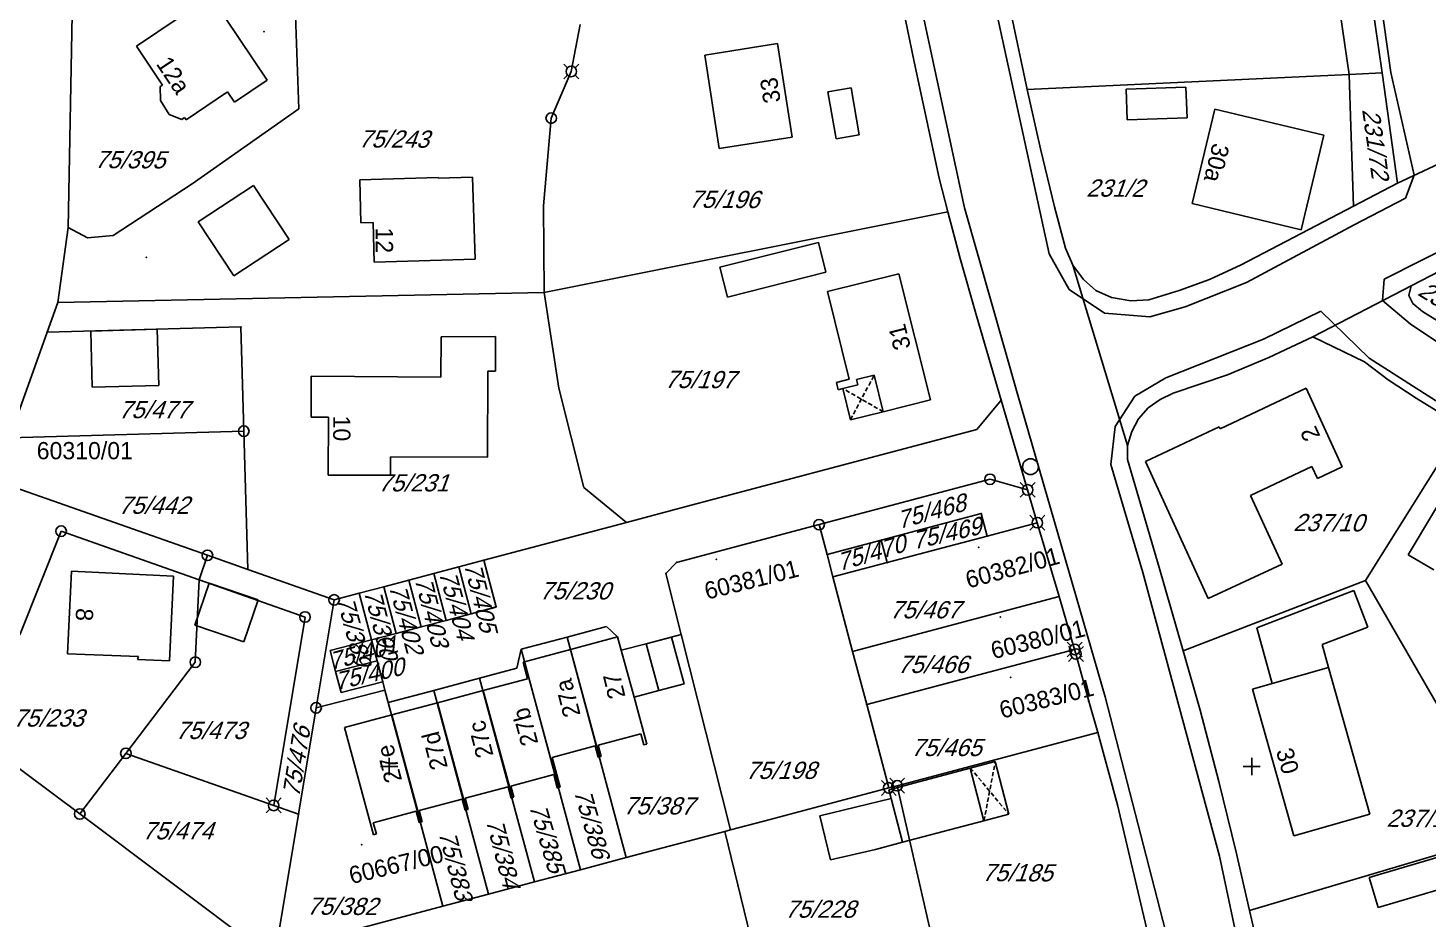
# Model space of a CAD drawing. Extents: x 4459737 to 4461180, y 5304018 to 5304640.
# Drawn here: x 4460358.1 to 4460520.4, y 5304382.3 to 5304485.7 of the extents above; entities that cross this region are included whole.
import ezdxf

# ---------------------------------------------------------------- set-up
doc = ezdxf.new("R2010")
doc.units = 0
doc.header["$MEASUREMENT"] = 0
doc.linetypes.add('DASHED', pattern=[0.75, 0.5, -0.25])
for name, color, linetype in [('1', 7, 'CONTINUOUS'), ('10', 7, 'CONTINUOUS'), ('15', 7, 'CONTINUOUS'), ('3', 7, 'CONTINUOUS'), ('4', 7, 'CONTINUOUS'), ('5', 7, 'CONTINUOUS'), ('6', 7, 'CONTINUOUS'), ('7', 7, 'CONTINUOUS')]:
    doc.layers.add(name, color=color, linetype=linetype)
doc.styles.add('txt', font='TXT', dxfattribs={"height": 0.2})

# ---------------------------------------------------------------- blocks, each defined once
blk = doc.blocks.new('3')
at = {"layer": '1', "color": 2, "linetype": 'CONTINUOUS'}
blk.add_circle((0, 0), 0.917, dxfattribs=at)
blk = doc.blocks.new('400')
at = {"layer": '15', "color": 7, "linetype": 'CONTINUOUS'}
for p, q in [((-1, 0), (0, 0)), ((0, 0), (0, 1)), ((0, 0), (1, 0)), ((0, -1), (0, 0))]:
    blk.add_line(p, q, dxfattribs=at)
blk = doc.blocks.new('10')
at = {"layer": '1', "color": 2, "linetype": 'CONTINUOUS'}
blk.add_circle((0, 0), 0.61, dxfattribs=at)
blk = doc.blocks.new('30')
at = {"layer": '1', "color": 2, "linetype": 'CONTINUOUS'}
for p, q in [((-0.86267, 0.86267), (-0.431335, 0.431335)), ((0.431335, 0.431335), (0.86267, 0.86267)), ((-0.86267, -0.86267), (-0.431335, -0.431335)), ((0.431335, -0.431335), (0.86267, -0.86267))]:
    blk.add_line(p, q, dxfattribs=at)
blk.add_circle((0, 0), 0.61, dxfattribs=at)

msp = doc.modelspace()

# ---------------------------------------------------------------- linework, layer by layer
at = {"layer": '1', "color": 2, "linetype": 'CONTINUOUS'}
for p in [(4460360.33, 5304450.36), (4460382.79, 5304450.99), (4460468.65, 5304429.34), (4460469.34, 5304426.73), (4460457.05, 5304426.26), (4460433.31, 5304423.66), (4460450.76, 5304424.59), (4460457.74, 5304423.65), (4460383.58, 5304422.85), (4460432.07, 5304422.4), (4460451.45, 5304421.98), (4460377.95, 5304421.65), (4460477.66, 5304419.7), (4460453.73, 5304413.35), (4460481.11, 5304407.57), (4460455.36, 5304407.17), (4460482.17, 5304403.95), (4460389.48, 5304394.47)]:
    msp.add_point(p, dxfattribs=at)
at = {"layer": '10', "color": 30, "linetype": 'CONTINUOUS'}
for p, q in [((4460516.12, 5304480.51), (4460512.17, 5304509.2)), ((4460476.53, 5304459.45), (4460467.02, 5304503.11)), ((4460466.7, 5304464.81), (4460461.05, 5304491.17)), ((4460518.83, 5304468.57), (4460516.12, 5304480.51)), ((4460517.85, 5304465.9), (4460518.83, 5304468.57)), ((4460511.88, 5304462.84), (4460517.85, 5304465.9)), ((4460472.88, 5304443.07), (4460466.7, 5304464.81)), ((4460499.41, 5304456.14), (4460511.88, 5304462.84)), ((4460526.26, 5304462.03), (4460515.35, 5304456.51)), ((4460476.53, 5304459.45), (4460478.85, 5304455.32)), ((4460499.41, 5304456.14), (4460492.28, 5304453.3)), ((4460515.35, 5304456.51), (4460515.17, 5304454.04)), ((4460478.85, 5304455.32), (4460482.92, 5304452.56)), ((4460488.19, 5304452.15), (4460492.28, 5304453.3)), ((4460508.01, 5304452.81), (4460501.37, 5304449.55)), ((4460513.61, 5304447.35), (4460508.01, 5304452.81)), ((4460515.17, 5304454.04), (4460518.36, 5304451.34)), ((4460482.92, 5304452.56), (4460488.19, 5304452.15)), ((4460534.1, 5304440.85), (4460518.36, 5304451.34)), ((4460501.37, 5304449.55), (4460490.05, 5304445.06)), ((4460513.61, 5304447.35), (4460534.67, 5304433.91)), ((4460490.05, 5304445.06), (4460486.47, 5304442.94)), ((4460483.01, 5304408.08), (4460472.88, 5304443.07)), ((4460486.47, 5304442.94), (4460484.18, 5304439.43)), ((4460484.18, 5304439.43), (4460483.67, 5304435.03)), ((4460483.67, 5304435.03), (4460487.37, 5304422.51)), ((4460487.37, 5304422.51), (4460496.26, 5304389.61)), ((4460490.01, 5304380.95), (4460483.01, 5304408.08)), ((4460496.26, 5304389.61), (4460502.97, 5304358.19))]:
    msp.add_line(p, q, dxfattribs=at)
at = {"layer": '3', "color": 7, "linetype": 'CONTINUOUS'}
for p, q in [((4460511.29, 5304480.27), (4460507.18, 5304508.48)), ((4460511.83, 5304503.39), (4460515.12, 5304480.46)), ((4460363.35, 5304493.83), (4460362.75, 5304462.51)), ((4460388.85, 5304494.23), (4460389.51, 5304476.26)), ((4460459.6, 5304487.92), (4460460.87, 5304481.72)), ((4460473.96, 5304478.53), (4460472.15, 5304487.11)), ((4460421.11, 5304480.61), (4460422.12, 5304486.07)), ((4460418.78, 5304475.2), (4460421.11, 5304480.61)), ((4460460.87, 5304481.72), (4460463.78, 5304468.25)), ((4460511.29, 5304480.27), (4460473.96, 5304478.53)), ((4460511.29, 5304480.27), (4460515.12, 5304480.46)), ((4460511.29, 5304480.27), (4460511.5, 5304474.23)), ((4460515.12, 5304480.46), (4460516.92, 5304467.67)), ((4460475.5, 5304471.62), (4460473.96, 5304478.53)), ((4460389.51, 5304476.26), (4460377.16, 5304467.56)), ((4460417.89, 5304465.02), (4460418.78, 5304475.2)), ((4460511.5, 5304474.23), (4460511.81, 5304464.99)), ((4460477.13, 5304464.93), (4460475.5, 5304471.62)), ((4460516.92, 5304467.67), (4460525.45, 5304471.68)), ((4460377.16, 5304467.56), (4460367.97, 5304461.6)), ((4460463.78, 5304468.25), (4460464.75, 5304464.33)), ((4460516.92, 5304467.67), (4460511.81, 5304464.99)), ((4460417.95, 5304454.99), (4460417.89, 5304465.02)), ((4460464.75, 5304464.33), (4460417.95, 5304454.99)), ((4460466.18, 5304458.92), (4460464.75, 5304464.33)), ((4460478.42, 5304460.1), (4460477.13, 5304464.93)), ((4460511.81, 5304464.99), (4460498.8, 5304458.18)), ((4460361.56, 5304453.82), (4460362.75, 5304462.51)), ((4460365, 5304461.32), (4460362.75, 5304462.51)), ((4460367.97, 5304461.6), (4460365, 5304461.32)), ((4460478.42, 5304460.1), (4460479.28, 5304458.16)), ((4460518.48, 5304455.76), (4460527.11, 5304460.23)), ((4460466.18, 5304458.92), (4460468.08, 5304452.25)), ((4460480.48, 5304456.49), (4460479.28, 5304458.16)), ((4460485.59, 5304437.21), (4460479.28, 5304458.16)), ((4460498.8, 5304458.18), (4460495.11, 5304456.47)), ((4460481.92, 5304455.2), (4460480.48, 5304456.49)), ((4460495.11, 5304456.47), (4460491.59, 5304455.19)), ((4460417.95, 5304454.99), (4460361.56, 5304453.82)), ((4460419.68, 5304443.88), (4460417.95, 5304454.99)), ((4460483.73, 5304454.4), (4460481.92, 5304455.2)), ((4460486, 5304453.99), (4460483.73, 5304454.4)), ((4460491.59, 5304455.19), (4460488.06, 5304454.13)), ((4460518.48, 5304455.76), (4460507.08, 5304449.85)), ((4460518.48, 5304455.76), (4460518.24, 5304454.63)), ((4460518.24, 5304454.63), (4460518.69, 5304453.7)), ((4460361.56, 5304453.82), (4460360.33, 5304450.36)), ((4460488.06, 5304454.13), (4460486, 5304453.99)), ((4460518.69, 5304453.7), (4460519.82, 5304452.77)), ((4460519.82, 5304452.77), (4460530.28, 5304446.2)), ((4460468.08, 5304452.25), (4460470.96, 5304442.5)), ((4460355.98, 5304438.12), (4460360.33, 5304450.36)), ((4460360.33, 5304450.36), (4460382.79, 5304450.99)), ((4460382.79, 5304450.99), (4460383.13, 5304438.89)), ((4460507.08, 5304449.85), (4460501.99, 5304447.45)), ((4460513.1, 5304446.92), (4460507.08, 5304449.85)), ((4460501.99, 5304447.45), (4460497.19, 5304445.42)), ((4460515.84, 5304444.85), (4460513.1, 5304446.92)), ((4460490.9, 5304443.28), (4460497.19, 5304445.42)), ((4460519.08, 5304442.73), (4460515.84, 5304444.85)), ((4460422.56, 5304432.35), (4460419.68, 5304443.88)), ((4460490.9, 5304443.28), (4460489.39, 5304442.56)), ((4460470.96, 5304442.5), (4460468.12, 5304439.1)), ((4460470.96, 5304442.5), (4460474.02, 5304432.08)), ((4460486.87, 5304440.31), (4460488, 5304441.61)), ((4460489.39, 5304442.56), (4460488, 5304441.61)), ((4460523.7, 5304439.86), (4460519.08, 5304442.73)), ((4460486.09, 5304438.85), (4460486.87, 5304440.31)), ((4460355.98, 5304438.12), (4460383.13, 5304438.89)), ((4460383.13, 5304438.89), (4460383.58, 5304422.85)), ((4460434.41, 5304430.14), (4460468.12, 5304439.1)), ((4460485.59, 5304437.21), (4460486.09, 5304438.85)), ((4460513.19, 5304421.55), (4460524.17, 5304439.1)), ((4460485.59, 5304435.6), (4460485.59, 5304437.21)), ((4460489.29, 5304423.08), (4460485.59, 5304435.6)), ((4460449.84, 5304428.05), (4460469.66, 5304433.31)), ((4460474.02, 5304432.08), (4460469.66, 5304433.31)), ((4460354.38, 5304433.13), (4460378.92, 5304424.49)), ((4460422.56, 5304432.35), (4460427.5, 5304428.31)), ((4460474.02, 5304432.08), (4460475.14, 5304428.27)), ((4460434.41, 5304430.14), (4460427.5, 5304428.31)), ((4460427.5, 5304428.31), (4460410.97, 5304423.94)), ((4460457.05, 5304426.26), (4460468.65, 5304429.34)), ((4460468.65, 5304429.34), (4460469.34, 5304426.73)), ((4460361.95, 5304427.29), (4460357.18, 5304415.25)), ((4460377.95, 5304421.65), (4460361.95, 5304427.29)), ((4460433.31, 5304423.66), (4460449.84, 5304428.05)), ((4460449.84, 5304428.05), (4460450.76, 5304424.59)), ((4460469.34, 5304426.73), (4460457.74, 5304423.65)), ((4460469.34, 5304426.73), (4460475.14, 5304428.27)), ((4460475.14, 5304428.27), (4460477.66, 5304419.7)), ((4460450.76, 5304424.59), (4460457.05, 5304426.26)), ((4460457.05, 5304426.26), (4460457.74, 5304423.65)), ((4460378.92, 5304424.49), (4460377.95, 5304421.65)), ((4460383.58, 5304422.85), (4460378.92, 5304424.49)), ((4460410.97, 5304423.94), (4460408.05, 5304423.16)), ((4460410.97, 5304423.94), (4460412.4, 5304418.53)), ((4460433.31, 5304423.66), (4460432.07, 5304422.4)), ((4460450.76, 5304424.59), (4460451.45, 5304421.98)), ((4460457.74, 5304423.65), (4460451.45, 5304421.98)), ((4460383.58, 5304422.85), (4460393.6, 5304419.32)), ((4460405.16, 5304422.39), (4460402.27, 5304421.62)), ((4460408.05, 5304423.16), (4460405.16, 5304422.39)), ((4460405.16, 5304422.39), (4460406.59, 5304416.94)), ((4460408.05, 5304423.16), (4460409.5, 5304417.7)), ((4460432.07, 5304422.4), (4460433.86, 5304415.3)), ((4460451.45, 5304421.98), (4460453.73, 5304413.35)), ((4460492.05, 5304413.4), (4460489.29, 5304423.08)), ((4460377.95, 5304421.65), (4460377.51, 5304412.09)), ((4460390.23, 5304417.33), (4460377.95, 5304421.65)), ((4460396.51, 5304420.1), (4460399.36, 5304420.85)), ((4460402.27, 5304421.62), (4460399.36, 5304420.85)), ((4460399.36, 5304420.85), (4460400.81, 5304415.44)), ((4460402.27, 5304421.62), (4460403.68, 5304416.19)), ((4460513.19, 5304421.55), (4460492.05, 5304413.4)), ((4460530.07, 5304392.31), (4460513.19, 5304421.55)), ((4460393.6, 5304419.32), (4460391.52, 5304406.8)), ((4460393.6, 5304419.32), (4460396.51, 5304420.1)), ((4460396.51, 5304420.1), (4460397.95, 5304414.7)), ((4460453.73, 5304413.35), (4460477.66, 5304419.7)), ((4460477.66, 5304419.7), (4460479.47, 5304413.57)), ((4460390.23, 5304417.33), (4460386.6, 5304395.48)), ((4460406.59, 5304416.94), (4460403.68, 5304416.19)), ((4460409.5, 5304417.7), (4460406.59, 5304416.94)), ((4460412.4, 5304418.53), (4460409.5, 5304417.7)), ((4460397.95, 5304414.7), (4460400.81, 5304415.44)), ((4460403.68, 5304416.19), (4460400.81, 5304415.44)), ((4460425.2, 5304416.23), (4460420.62, 5304415)), ((4460426.48, 5304415.03), (4460425.2, 5304416.23)), ((4460397.95, 5304414.7), (4460393.13, 5304413.45)), ((4460397.95, 5304414.7), (4460398.6, 5304412.25)), ((4460415.29, 5304413.59), (4460420.62, 5304415)), ((4460427.48, 5304389.43), (4460420.62, 5304415)), ((4460426.48, 5304415.03), (4460426.9, 5304413.48)), ((4460426.9, 5304413.48), (4460429.8, 5304414.23)), ((4460433.86, 5304415.3), (4460429.8, 5304414.23)), ((4460439.57, 5304392.63), (4460433.86, 5304415.3)), ((4460377.51, 5304412.09), (4460369.46, 5304401.52)), ((4460393.13, 5304413.45), (4460393.78, 5304411.01)), ((4460393.78, 5304411.01), (4460398.6, 5304412.25)), ((4460398.6, 5304412.25), (4460399.25, 5304409.82)), ((4460415.29, 5304413.59), (4460414.79, 5304411.39)), ((4460415.29, 5304413.59), (4460422.17, 5304388.01)), ((4460453.73, 5304413.35), (4460455.36, 5304407.17)), ((4460479.47, 5304413.57), (4460455.36, 5304407.17)), ((4460479.47, 5304413.57), (4460479.62, 5304413.05)), ((4460481.11, 5304407.57), (4460479.62, 5304413.05)), ((4460492.05, 5304413.4), (4460494.01, 5304406.51)), ((4460393.78, 5304411.01), (4460394.43, 5304408.58)), ((4460414.79, 5304411.39), (4460410.47, 5304410.24)), ((4460344.66, 5304409.06), (4460364.11, 5304394.49)), ((4460399.5, 5304408.86), (4460391.52, 5304406.8)), ((4460394.43, 5304408.58), (4460399.25, 5304409.82)), ((4460399.5, 5304408.86), (4460399.25, 5304409.82)), ((4460399.5, 5304408.86), (4460399.88, 5304407.4)), ((4460399.88, 5304407.4), (4460405.18, 5304408.82)), ((4460410.47, 5304410.24), (4460405.18, 5304408.82)), ((4460411.51, 5304385.18), (4460405.18, 5304408.82)), ((4460416.83, 5304386.6), (4460410.47, 5304410.24)), ((4460399.88, 5304407.4), (4460406.2, 5304383.78)), ((4460482.17, 5304403.95), (4460481.11, 5304407.57)), ((4460391.52, 5304406.8), (4460389.48, 5304394.47)), ((4460455.36, 5304407.17), (4460457.92, 5304397.51)), ((4460496.21, 5304398.27), (4460494.01, 5304406.51)), ((4460482.17, 5304403.95), (4460458.89, 5304397.77)), ((4460484.45, 5304395.54), (4460482.17, 5304403.95)), ((4460369.46, 5304401.52), (4460364.11, 5304394.49)), ((4460369.46, 5304401.52), (4460386.6, 5304395.48)), ((4460457.92, 5304397.51), (4460443.45, 5304393.66)), ((4460458.89, 5304397.77), (4460457.92, 5304397.51)), ((4460463.73, 5304376.71), (4460458.89, 5304397.77)), ((4460498.21, 5304390.06), (4460496.21, 5304398.27)), ((4460364.11, 5304394.49), (4460385.68, 5304378.33)), ((4460386.6, 5304395.48), (4460389.48, 5304394.47)), ((4460389.48, 5304394.47), (4460386.85, 5304378.64)), ((4460484.45, 5304395.54), (4460487.97, 5304380.62)), ((4460438.91, 5304392.46), (4460439.57, 5304392.63)), ((4460443.45, 5304393.66), (4460439.57, 5304392.63)), ((4460438.91, 5304392.46), (4460427.48, 5304389.43)), ((4460438.91, 5304392.46), (4460452.34, 5304337.58)), ((4460530.07, 5304392.31), (4460499.76, 5304383.31)), ((4460427.48, 5304389.43), (4460422.17, 5304388.01)), ((4460499.76, 5304383.31), (4460498.21, 5304390.06)), ((4460422.17, 5304388.01), (4460416.83, 5304386.6)), ((4460416.83, 5304386.6), (4460411.51, 5304385.18)), ((4460411.51, 5304385.18), (4460406.2, 5304383.78)), ((4460386.85, 5304378.64), (4460406.2, 5304383.78)), ((4460499.76, 5304383.31), (4460501.09, 5304377.45))]:
    msp.add_line(p, q, dxfattribs=at)
at = {"layer": '5', "color": 1, "linetype": 'CONTINUOUS'}
for p, q in [((4460378.43, 5304490.67), (4460385.83, 5304479.61)), ((4460370.7, 5304483.56), (4460375.53, 5304486.79)), ((4460373.72, 5304479.04), (4460370.7, 5304483.56)), ((4460436.58, 5304482.52), (4460445.03, 5304483.84)), ((4460445.03, 5304483.84), (4460446.72, 5304473)), ((4460438.27, 5304471.68), (4460436.58, 5304482.52)), ((4460373.42, 5304478.85), (4460373.72, 5304479.04)), ((4460373.47, 5304477.25), (4460373.42, 5304478.85)), ((4460385.83, 5304479.61), (4460382.04, 5304477.05)), ((4460450.87, 5304478.24), (4460453.54, 5304478.7)), ((4460453.54, 5304478.7), (4460454.47, 5304473.27)), ((4460485.43, 5304478.54), (4460492.38, 5304478.79)), ((4460492.38, 5304478.79), (4460492.51, 5304475.24)), ((4460374.47, 5304475.64), (4460373.47, 5304477.25)), ((4460381.23, 5304478.25), (4460376.44, 5304475.02)), ((4460382.04, 5304477.05), (4460381.23, 5304478.25)), ((4460451.8, 5304472.81), (4460450.87, 5304478.24)), ((4460485.56, 5304474.99), (4460485.43, 5304478.54)), ((4460375.93, 5304475.05), (4460374.47, 5304475.64)), ((4460493.08, 5304465.29), (4460495.72, 5304476.24)), ((4460495.72, 5304476.24), (4460508.36, 5304473.23)), ((4460376.26, 5304475.28), (4460375.93, 5304475.05)), ((4460376.44, 5304475.02), (4460376.26, 5304475.28)), ((4460492.51, 5304475.24), (4460485.56, 5304474.99)), ((4460446.72, 5304473), (4460438.27, 5304471.68)), ((4460454.47, 5304473.27), (4460451.8, 5304472.81)), ((4460508.36, 5304473.23), (4460505.74, 5304462.24)), ((4460377.83, 5304463.19), (4460384.26, 5304467.4)), ((4460384.26, 5304467.4), (4460388.39, 5304461.14)), ((4460396.57, 5304468.04), (4460405.68, 5304468.32)), ((4460396.72, 5304463.05), (4460396.57, 5304468.04)), ((4460405.68, 5304468.22), (4460409.66, 5304468.34)), ((4460405.68, 5304468.32), (4460405.68, 5304468.22)), ((4460409.66, 5304468.34), (4460409.95, 5304458.84)), ((4460505.74, 5304462.24), (4460493.08, 5304465.29)), ((4460381.98, 5304456.91), (4460377.83, 5304463.19)), ((4460398.12, 5304463.09), (4460396.72, 5304463.05)), ((4460398.26, 5304458.49), (4460398.12, 5304463.09)), ((4460388.39, 5304461.14), (4460381.98, 5304456.91)), ((4460438.33, 5304457.9), (4460449.77, 5304460.77)), ((4460449.77, 5304460.77), (4460450.64, 5304457.35)), ((4460409.95, 5304458.84), (4460398.26, 5304458.49)), ((4460439.22, 5304454.43), (4460438.33, 5304457.9)), ((4460450.64, 5304457.35), (4460439.22, 5304454.43)), ((4460450.82, 5304455.1), (4460459.1, 5304457.14)), ((4460459.1, 5304457.14), (4460462.77, 5304442.52)), ((4460453.34, 5304444.91), (4460450.82, 5304455.1)), ((4460365.39, 5304450.5), (4460373.09, 5304450.72)), ((4460365.53, 5304443.98), (4460365.39, 5304450.5)), ((4460373.09, 5304450.72), (4460373.26, 5304444.18)), ((4460405.96, 5304445.15), (4460406, 5304449.85)), ((4460406, 5304449.85), (4460412.31, 5304449.86)), ((4460412.31, 5304449.86), (4460412.3, 5304445.86)), ((4460390.94, 5304440.52), (4460390.95, 5304445.27)), ((4460390.95, 5304445.27), (4460405.96, 5304445.15)), ((4460411.41, 5304445.86), (4460411.39, 5304435.89)), ((4460412.3, 5304445.86), (4460411.41, 5304445.86)), ((4460451.86, 5304444.54), (4460453.34, 5304444.91)), ((4460452.07, 5304443.69), (4460451.86, 5304444.54)), ((4460456.22, 5304445.39), (4460454.19, 5304444.88)), ((4460454.19, 5304444.88), (4460454.34, 5304444.25)), ((4460457.28, 5304441.15), (4460456.22, 5304445.39)), ((4460373.26, 5304444.18), (4460365.53, 5304443.98)), ((4460452.6, 5304443.82), (4460452.07, 5304443.69)), ((4460454.34, 5304444.25), (4460452.6, 5304443.82)), ((4460496.34, 5304439.16), (4460506.3, 5304443.87)), ((4460506.3, 5304443.87), (4460510.5, 5304434.76)), ((4460462.77, 5304442.52), (4460457.28, 5304441.15)), ((4460392.94, 5304440.51), (4460390.94, 5304440.52)), ((4460392.92, 5304433.79), (4460392.94, 5304440.51)), ((4460487.67, 5304435.37), (4460496.22, 5304439.41)), ((4460496.22, 5304439.41), (4460496.34, 5304439.16)), ((4460400.16, 5304435.92), (4460400.15, 5304433.77)), ((4460411.39, 5304435.89), (4460400.16, 5304435.92)), ((4460494.96, 5304419.48), (4460487.67, 5304435.37)), ((4460400.15, 5304433.77), (4460392.92, 5304433.79)), ((4460506.99, 5304434.78), (4460499.87, 5304431.43)), ((4460507.64, 5304433.41), (4460506.99, 5304434.78)), ((4460510.5, 5304434.76), (4460507.64, 5304433.41)), ((4460518.15, 5304424.56), (4460523.91, 5304434.17)), ((4460499.87, 5304431.43), (4460503.52, 5304423.48)), ((4460410.97, 5304423.94), (4460412.41, 5304418.48)), ((4460503.52, 5304423.48), (4460494.96, 5304419.48)), ((4460521.14, 5304422.79), (4460518.15, 5304424.56)), ((4460362.67, 5304413.08), (4460363.16, 5304422.64)), ((4460363.16, 5304422.64), (4460374.97, 5304422.07)), ((4460374.97, 5304422.07), (4460374.51, 5304412.24)), ((4460377.45, 5304416.39), (4460379.11, 5304421.25)), ((4460379.11, 5304421.25), (4460384.79, 5304419.31)), ((4460500.58, 5304416.07), (4460511.85, 5304420.39)), ((4460511.85, 5304420.39), (4460513.46, 5304416.14)), ((4460384.79, 5304419.31), (4460383.13, 5304414.45)), ((4460412.41, 5304418.48), (4460409.5, 5304417.7)), ((4460383.13, 5304414.45), (4460377.45, 5304416.39)), ((4460502.39, 5304409.62), (4460500.58, 5304416.07)), ((4460513.46, 5304416.14), (4460508.16, 5304414.14)), ((4460421, 5304413.57), (4460426.48, 5304415.03)), ((4460429.8, 5304414.23), (4460432.74, 5304415.01)), ((4460429.8, 5304414.23), (4460431.27, 5304408.81)), ((4460432.74, 5304415.01), (4460434.18, 5304409.58)), ((4460508.16, 5304414.14), (4460508.9, 5304411.49)), ((4460370.91, 5304412.75), (4460362.67, 5304413.08)), ((4460370.81, 5304412.42), (4460370.91, 5304412.75)), ((4460374.51, 5304412.24), (4460370.81, 5304412.42)), ((4460415.52, 5304412.11), (4460415.68, 5304412.15)), ((4460416.03, 5304410.18), (4460415.52, 5304412.11)), ((4460415.68, 5304412.15), (4460421, 5304413.57)), ((4460415.68, 5304412.15), (4460419.64, 5304397.54)), ((4460421, 5304413.57), (4460424.39, 5304401.12)), ((4460426.9, 5304413.48), (4460428.39, 5304408.03)), ((4460502.39, 5304409.62), (4460508.9, 5304411.49)), ((4460508.9, 5304411.49), (4460513.7, 5304394.45)), ((4460410.87, 5304408.8), (4460416.03, 5304410.18)), ((4460431.27, 5304408.81), (4460428.39, 5304408.03)), ((4460434.18, 5304409.58), (4460431.27, 5304408.81)), ((4460500.11, 5304408.98), (4460502.39, 5304409.62)), ((4460504.9, 5304391.97), (4460500.11, 5304408.98)), ((4460400.28, 5304405.97), (4460405.59, 5304407.39)), ((4460405.59, 5304407.39), (4460410.87, 5304408.8)), ((4460405.59, 5304407.39), (4460408.96, 5304394.96)), ((4460410.87, 5304408.8), (4460414.28, 5304396.38)), ((4460428.39, 5304408.03), (4460429.87, 5304402.58)), ((4460394.81, 5304404.51), (4460400.28, 5304405.97)), ((4460403.65, 5304393.54), (4460400.28, 5304405.97)), ((4460398.16, 5304392.08), (4460394.81, 5304404.51)), ((4460423.88, 5304402.38), (4460418.89, 5304401.05)), ((4460424.23, 5304401.08), (4460423.88, 5304402.38)), ((4460429.18, 5304403.79), (4460424.22, 5304402.47)), ((4460424.22, 5304402.47), (4460424.56, 5304401.17)), ((4460429.53, 5304402.49), (4460429.18, 5304403.79)), ((4460429.87, 5304402.58), (4460429.53, 5304402.49)), ((4460418.89, 5304401.05), (4460419.81, 5304397.59)), ((4460424.39, 5304401.12), (4460424.23, 5304401.08)), ((4460424.56, 5304401.17), (4460424.39, 5304401.12)), ((4460457.92, 5304397.28), (4460467.37, 5304399.82)), ((4460467.37, 5304399.82), (4460468.96, 5304393.7)), ((4460413.77, 5304397.64), (4460408.79, 5304396.31)), ((4460414.12, 5304396.34), (4460413.77, 5304397.64)), ((4460419.07, 5304399.05), (4460414.11, 5304397.73)), ((4460414.11, 5304397.73), (4460414.45, 5304396.43)), ((4460419.48, 5304397.5), (4460419.07, 5304399.05)), ((4460419.64, 5304397.54), (4460419.48, 5304397.5)), ((4460419.81, 5304397.59), (4460419.64, 5304397.54)), ((4460408.45, 5304396.22), (4460403.47, 5304394.89)), ((4460408.8, 5304394.92), (4460408.45, 5304396.22)), ((4460408.79, 5304396.31), (4460409.13, 5304395.01)), ((4460414.28, 5304396.38), (4460414.12, 5304396.34)), ((4460414.45, 5304396.43), (4460414.28, 5304396.38)), ((4460449.94, 5304394.28), (4460458.19, 5304396.27)), ((4460458.19, 5304396.27), (4460457.92, 5304397.28)), ((4460459.53, 5304391.2), (4460458.19, 5304396.27)), ((4460403.13, 5304394.8), (4460398.15, 5304393.47)), ((4460403.48, 5304393.49), (4460403.13, 5304394.8)), ((4460403.47, 5304394.89), (4460403.81, 5304393.58)), ((4460408.96, 5304394.96), (4460408.8, 5304394.92)), ((4460409.13, 5304395.01), (4460408.96, 5304394.96)), ((4460451.16, 5304389.15), (4460449.94, 5304394.28)), ((4460513.7, 5304394.45), (4460504.9, 5304391.97)), ((4460398.15, 5304393.47), (4460398.5, 5304392.17)), ((4460403.65, 5304393.54), (4460403.48, 5304393.49)), ((4460403.81, 5304393.58), (4460403.65, 5304393.54)), ((4460468.96, 5304393.7), (4460459.53, 5304391.2)), ((4460398.5, 5304392.17), (4460398.16, 5304392.08)), ((4460459.53, 5304391.2), (4460456.38, 5304390.38)), ((4460456.38, 5304390.38), (4460451.16, 5304389.15)), ((4460513.64, 5304387.12), (4460524.38, 5304390.3)), ((4460514.66, 5304383.64), (4460513.64, 5304387.12)), ((4460525.41, 5304386.8), (4460514.66, 5304383.64))]:
    msp.add_line(p, q, dxfattribs=at)
for p in [(4460385.49, 5304485.24), (4460371.82, 5304459.05), (4460369.17, 5304437.3), (4460468.34, 5304425.43), (4460437.94, 5304424.03), (4460470.84, 5304417.33), (4460472.04, 5304410.33), (4460396.81, 5304390.94)]:
    msp.add_point(p, dxfattribs=at)
at = {"layer": '6', "color": 1, "linetype": 'DASHED'}
for p, q in [((4460453.49, 5304440.21), (4460456.22, 5304445.39)), ((4460457.28, 5304441.15), (4460452.6, 5304443.82)), ((4460467.37, 5304399.82), (4460471.86, 5304394.45)), ((4460468.96, 5304393.7), (4460470.27, 5304400.57))]:
    msp.add_line(p, q, dxfattribs=at)
at = {"layer": '6', "color": 1, "linetype": 'CONTINUOUS'}
for p, q in [((4460453.49, 5304440.21), (4460452.6, 5304443.82)), ((4460453.49, 5304440.21), (4460457.28, 5304441.15)), ((4460467.37, 5304399.82), (4460470.27, 5304400.57)), ((4460471.86, 5304394.45), (4460470.27, 5304400.57)), ((4460468.96, 5304393.7), (4460471.86, 5304394.45))]:
    msp.add_line(p, q, dxfattribs=at)

# ---------------------------------------------------------------- block references
at = {"layer": '1', "color": 2, "linetype": 'CONTINUOUS'}
for name, p in [('30', (4460421.11, 5304480.61)), ('30', (4460421.11, 5304480.61)), ('30', (4460421.11, 5304480.61)), ('10', (4460418.78, 5304475.2)), ('10', (4460418.78, 5304475.2)), ('10', (4460418.78, 5304475.2)), ('10', (4460418.78, 5304475.2)), ('10', (4460418.78, 5304475.2)), ('10', (4460418.78, 5304475.2)), ('10', (4460383.13, 5304438.89)), ('10', (4460383.13, 5304438.89)), ('3', (4460474.35, 5304434.77)), ('10', (4460469.66, 5304433.31)), ('10', (4460469.66, 5304433.31)), ('30', (4460474.02, 5304432.08)), ('10', (4460449.84, 5304428.05)), ('10', (4460449.84, 5304428.05)), ('30', (4460475.14, 5304428.27)), ('10', (4460361.95, 5304427.29)), ('10', (4460361.95, 5304427.29)), ('10', (4460378.92, 5304424.49)), ('10', (4460378.92, 5304424.49)), ('10', (4460393.6, 5304419.32)), ('10', (4460393.6, 5304419.32)), ('10', (4460390.23, 5304417.33)), ('10', (4460390.23, 5304417.33)), ('30', (4460479.47, 5304413.57)), ('30', (4460479.62, 5304413.05)), ('10', (4460377.51, 5304412.09)), ('10', (4460377.51, 5304412.09)), ('10', (4460391.52, 5304406.8)), ('10', (4460391.52, 5304406.8)), ('10', (4460369.46, 5304401.52)), ('10', (4460369.46, 5304401.52)), ('30', (4460457.92, 5304397.51)), ('30', (4460458.89, 5304397.77)), ('30', (4460386.6, 5304395.48)), ('10', (4460364.11, 5304394.49)), ('10', (4460364.11, 5304394.49))]:
    msp.add_blockref(name, p, dxfattribs=at)
at = {"layer": '15', "color": 7, "linetype": 'CONTINUOUS'}
for p in [(4460400, 5304400), (4460500, 5304400)]:
    msp.add_blockref('400', p, dxfattribs=at)

# ---------------------------------------------------------------- texts
at = {"layer": '4', "color": 2, "linetype": 'CONTINUOUS', "style": 'txt', "oblique": 20}
for s, rotation, p in [('231/72', 278.0001, (4460512.8, 5304476.2)), ('75/243', 359.7003, (4460396.4, 5304471.8)), ('75/395', 359.7003, (4460365.8, 5304469.4)), ('231/2', 359.7003, (4460480.8, 5304466.1)), ('75/196', 359.7003, (4460434.7, 5304464.8)), ('232/18', 328.4001, (4460519.12, 5304454.75)), ('75/197', 359.7003, (4460431.9, 5304443.9)), ('75/468', 15.4755, (4460459.12, 5304427.53)), ('75/469', 12.942, (4460460.82, 5304425.16)), ('237/10', 359.7003, (4460504.8, 5304427.3)), ('75/470', 16.6473, (4460452.18, 5304422.64)), ('75/404', 285.3999, (4460405.74, 5304422.46)), ('75/405', 283.5999, (4460408.66, 5304423.42)), ('75/402', 284.8995, (4460399.94, 5304420.88)), ('75/403', 284.4, (4460402.93, 5304421.71)), ('75/230', 359.7003, (4460417.4, 5304419.4)), ('75/389', 285.0003, (4460393.88, 5304419.46)), ('75/390', 284.2002, (4460397.04, 5304420.27)), ('75/401', 15.0003, (4460393.21, 5304411.15)), ('75/400', 12.8997, (4460393.85, 5304408.84)), ('75/476', 80.6832, (4460389.55, 5304396.34)), ('75/386', 285.6996, (4460421.4, 5304397.1)), ('75/387', 359.6814, (4460427.11, 5304394.46)), ('75/385', 286.2999, (4460416.2, 5304395.4)), ('237/11', 359.7003, (4460515.6, 5304393)), ('75/384', 284.3001, (4460411.2, 5304393.7)), ('75/383', 284.3001, (4460405.7, 5304392.3)), ('75/185', 359.7003, (4460468.7, 5304386.7)), ('75/382', 359.7003, (4460390.4, 5304382.8))]:
    msp.add_text(s, height=2, rotation=rotation, dxfattribs=at).set_placement(p)
for s, p in [('75/477', (4460368.58, 5304440.39)), ('75/231', (4460398.68, 5304431.9)), ('75/442', (4460368.56, 5304429.3)), ('75/467', (4460457.99, 5304417.18)), ('75/466', (4460458.91, 5304410.84)), ('75/233', (4460356.36, 5304404.62)), ('75/473', (4460375.18, 5304403.18)), ('75/465', (4460460.47, 5304401.2)), ('75/198', (4460441.28, 5304398.55)), ('75/474', (4460371.34, 5304391.54)), ('75/228', (4460445.84, 5304382.45))]:
    msp.add_text(s, height=2, dxfattribs=at).set_placement(p)
at = {"layer": '7', "color": 1, "linetype": 'CONTINUOUS', "style": 'txt'}
for s, rotation, p in [('12a', 303.6897, (4460372.9, 5304481.5)), ('33', 98.8614, (4460445.4, 5304477.1)), ('30a', 256.2471, (4460495.5, 5304472.4)), ('12', 270, (4460398.44, 5304462.52)), ('31', 104.0913, (4460460.5, 5304448.6)), ('10', 269.8308, (4460393.5, 5304440.7)), ('2', 114.5862, (4460508, 5304438.3)), ('60382/01', 15.255, (4460467.14, 5304420.63)), ('60381/01', 14.1984, (4460436.84, 5304419.33)), ('8', 267.0858, (4460363.7, 5304418.4)), ('60380/01', 14.0364, (4460470.04, 5304412.43)), ('27', 103.5072, (4460427.4, 5304408.1)), ('27a', 104.3847, (4460422.2, 5304406)), ('60383/01', 14.1984, (4460471.04, 5304405.53)), ('27b', 105.2289, (4460417.3, 5304402.7)), ('27d', 104.3136, (4460406.8, 5304399.9)), ('27c', 104.5188, (4460412.1, 5304401.3)), ('27e', 104.2533, (4460401.5, 5304398.4)), ('30', 285.7275, (4460502.8, 5304401.8)), ('60667/00', 13.6269, (4460395.61, 5304386.34))]:
    msp.add_text(s, height=2, rotation=rotation, dxfattribs=at).set_placement(p)
msp.add_text('60310/01', height=2, dxfattribs=at).set_placement((4460359.12, 5304435.63))

doc.saveas('drawing.dxf')
